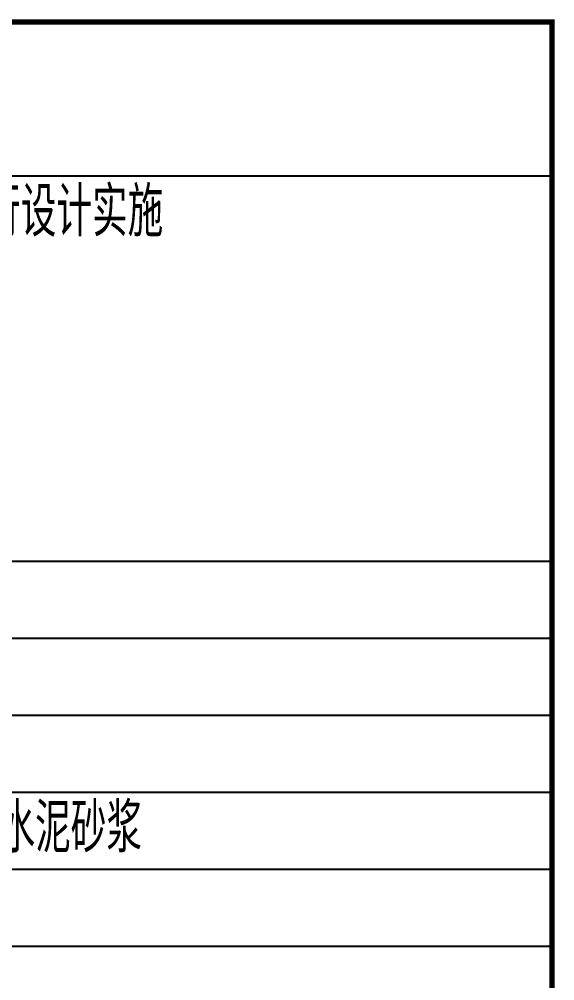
# Model space of a CAD drawing. Extents: x -737978 to 768813, y -372247 to 1140308.
# Drawn here: x -31943 to -27073, y -15955 to -7214 of the extents above; entities that cross this region are included whole.
import ezdxf

# ---------------------------------------------------------------- set-up
doc = ezdxf.new("R2010")
doc.units = 0
doc.header["$LTSCALE"] = 1000
doc.header["$MEASUREMENT"] = 0
doc.layers.get('0').update_dxf_attribs({"linetype": 'CONTINUOUS'})
for name, color, linetype in [('ANNO-TEXT', 33, 'CONTINUOUS'), ('TK', 8, 'CONTINUOUS'), ('建11－文字－注', 7, 'CONTINUOUS')]:
    doc.layers.add(name, color=color, linetype=linetype)
doc.styles.add('zx', font='GBENOR.shx', dxfattribs={"bigfont": 'GBCBIG.shx'})

msp = doc.modelspace()

# ---------------------------------------------------------------- linework, layer by layer
msp.add_line((-47284.7, -7239.1), (-27097.9, -7239.1))
at = {"const_width": 50}
msp.add_lwpolyline([(-47284.7, -7239.1), (-27097.9, -7239.1), (-27097.9, -19240.4), (-47284.7, -19240.4)], close=True, dxfattribs=at)
at = {"layer": 'TK'}
for p, q in [((-47284.7, -8639.1), (-27097.9, -8639.1)), ((-47284.7, -12139.1), (-27097.9, -12139.1)), ((-47284.7, -12839.1), (-27097.9, -12839.1)), ((-47284.7, -13539.1), (-27097.9, -13539.1)), ((-47284.7, -14239.1), (-27097.9, -14239.1)), ((-47284.7, -14939.1), (-27097.9, -14939.1)), ((-47284.7, -15639.1), (-27097.9, -15639.1))]:
    msp.add_line(p, q, dxfattribs=at)
at = {"layer": '建11－文字－注'}
msp.add_line((-27097.9, -19139.1), (-27097.9, -7239.1), dxfattribs=at)

# ---------------------------------------------------------------- texts
at = {"layer": 'ANNO-TEXT', "color": 7, "style": 'zx'}
for s, p in [('配合交管部门另行设计实施', (-34521.5, -9189.1)), ('面层为20厚1:2水泥砂浆', (-34521.5, -14789.1))]:
    msp.add_text(s, height=450, dxfattribs=at).set_placement(p)

doc.saveas('drawing.dxf')
